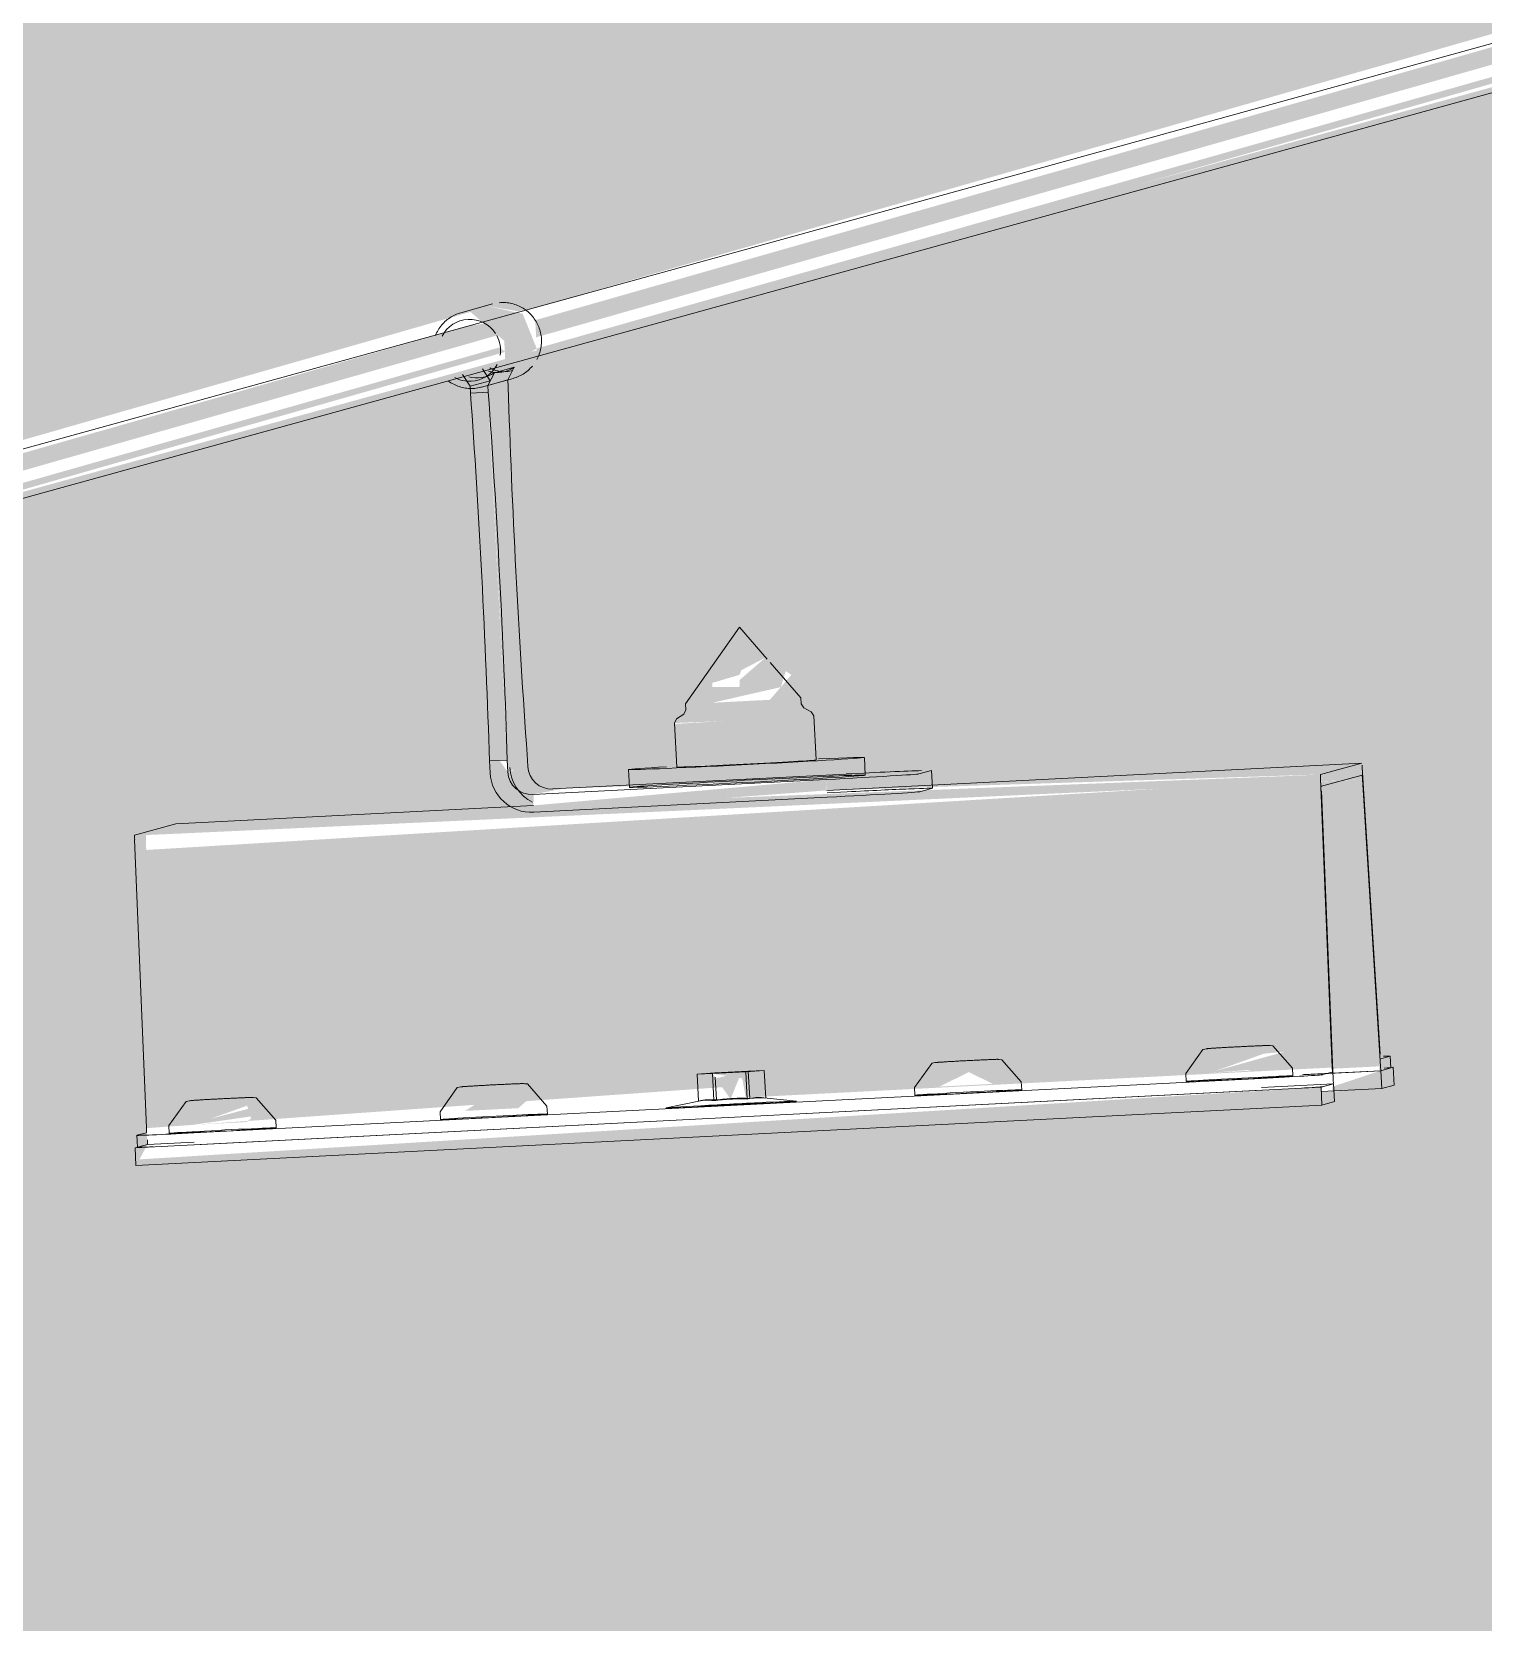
# Model space of a CAD drawing. Header units: millimetres. Extents: x -4612930 to -4329258, y -1064 to 30311.
# Drawn here: x -4405498.5 to -4405254.3, y 10428.4 to 10696.1 of the extents above; entities that cross this region are included whole.
import ezdxf

# ---------------------------------------------------------------- set-up
doc = ezdxf.new("R2010")
doc.units = ezdxf.units.MM
doc.layers.add('A-ROOF-PATT', color=132, linetype='Continuous', lineweight=5)
doc.layers.add('Q-SPCQ', color=91, linetype='Continuous', lineweight=5)

# ---------------------------------------------------------------- blocks, each defined once
blk = doc.blocks.new('Static Line_Sayfa_Metal Deck_Pan Mount - Up to 15 _ pitch - Max 2 Users-1848369-NORTH EAST')
at = {"layer": 'Q-SPCQ'}
h = blk.add_hatch(color=256, dxfattribs=at)
h.paths.add_polyline_path([(4293296.44, 10511.05), (4293532.94, 10578.53), (4293530.8, 10580.38), (4293527.11, 10579.82), (4293296.3, 10513.65), (4293296.4, 10511.83)])
h.paths.add_polyline_path([(4293538.36, 10577.89), (4293774.87, 10645.37), (4293772.73, 10647.21), (4293769.04, 10646.66), (4293538.22, 10580.77), (4293538.31, 10578.85)])
h.paths.add_polyline_path([(4293780.29, 10644.72), (4294016.79, 10712.21), (4294014.66, 10714.05), (4294010.97, 10713.5), (4293780.14, 10647.61), (4293780.25, 10645.59)])
h.paths.add_polyline_path([(4294022.22, 10711.56), (4294258.72, 10779.04), (4294256.58, 10780.89), (4294252.9, 10780.33), (4294022.07, 10714.38), (4294022.18, 10712.33)])
h.paths.add_polyline_path([(4294264.15, 10778.4), (4294500.65, 10845.88), (4294498.26, 10847.85), (4294494.83, 10847.17), (4294264.01, 10781.13), (4294264.11, 10779.07)])
h.paths.add_polyline_path([(4294506.08, 10845.23), (4294742.58, 10912.72), (4294740.23, 10914.67), (4294736.76, 10914.01), (4294505.94, 10847.88), (4294506.05, 10845.81)])
h.paths.add_polyline_path([(4294748, 10912.07), (4294984.51, 10979.55), (4294982.2, 10981.48), (4294978.68, 10980.84), (4294747.86, 10914.96), (4294747.98, 10912.55)])
h.paths.add_polyline_path([(4294989.93, 10978.91), (4295226.42, 11046.66), (4295224.17, 11048.3), (4295220.61, 11047.68), (4294989.78, 10981.79), (4294989.91, 10979.29)])
h.paths.add_polyline_path([(4295231.86, 11045.74), (4295468.35, 11113.4), (4295466.14, 11115.11), (4295462.54, 11114.52), (4295231.71, 11048.63), (4295231.85, 11046.03)])
h.paths.add_polyline_path([(4295473.79, 11112.58), (4295710.29, 11180.15), (4295708.11, 11181.93), (4295704.47, 11181.35), (4295473.64, 11115.47), (4295473.78, 11112.77)])
h.paths.add_polyline_path([(4295715.72, 11179.42), (4295952.21, 11247.06), (4295949.93, 11248.82), (4295946.4, 11248.19), (4295715.57, 11182.3), (4295715.71, 11179.51)])
h = blk.add_hatch(color=256, dxfattribs=at)
h.paths.add_polyline_path([(4293296.6, 10507.85), (4293533.1, 10575.41), (4293531.32, 10575.94), (4293296.53, 10509.17), (4293296.59, 10508.03)])
h.paths.add_polyline_path([(4293538.53, 10574.68), (4293775.03, 10642.25), (4293774.24, 10643.05), (4293538.46, 10576.01), (4293538.53, 10574.7)])
h.paths.add_polyline_path([(4293780.46, 10641.52), (4294016.96, 10709.09), (4294015.16, 10709.61), (4293780.39, 10642.84), (4293780.46, 10641.56)])
h.paths.add_polyline_path([(4294022.39, 10708.36), (4294258.88, 10775.92), (4294258.68, 10776.89), (4294022.34, 10709.18), (4294022.38, 10708.41)])
h.paths.add_polyline_path([(4294264.31, 10775.2), (4294500.81, 10842.76), (4294500.61, 10843.72), (4294264.27, 10776.08), (4294264.31, 10775.26)])
h.paths.add_polyline_path([(4294506.24, 10842.03), (4294742.74, 10909.6), (4294741.95, 10910.4), (4294506.19, 10842.98), (4294506.24, 10842.12)])
h.paths.add_polyline_path([(4294748.17, 10908.87), (4294984.67, 10976.44), (4294983.88, 10977.23), (4294748.12, 10909.88), (4294748.16, 10908.97)])
h.paths.add_polyline_path([(4294990.1, 10975.71), (4295226.6, 11043.27), (4295225.81, 11044.07), (4294990.04, 10976.78), (4294990.09, 10975.82)])
h.paths.add_polyline_path([(4295232.03, 11042.54), (4295468.51, 11110.29), (4295467.73, 11110.91), (4295231.97, 11043.68), (4295232.02, 11042.68)])
h.paths.add_polyline_path([(4295473.95, 11109.38), (4295710.45, 11177.04), (4295708.67, 11177.47), (4295473.89, 11110.58), (4295473.95, 11109.53)])
h.paths.add_polyline_path([(4295715.88, 11176.22), (4295952.38, 11243.78), (4295950.26, 11244.22), (4295715.82, 11177.48), (4295715.87, 11176.39)])
for points in [[(4293775.16, 10639.65), (4293780.39, 10642.84), (4293778.04, 10648.68), (4293772.18, 10649.96), (4293769.25, 10648.99), (4293774.93, 10644.13), (4293775.14, 10640.05)], [(4293775.54, 10571.55), (4293778.85, 10573.05), (4293775.53, 10637.56), (4293772.18, 10636.63), (4293775.53, 10571.81)], [(4293772.44, 10573.4), (4293775.43, 10573.55), (4293772.18, 10635.46), (4293769.25, 10635.31), (4293771.91, 10587.85)], [(4293803.96, 10572.38), (4293827.4, 10573.58), (4293827.02, 10580.99), (4293803.58, 10579.64), (4293803.95, 10572.46)], [(4293779.89, 10564.77), (4293829.22, 10568.45), (4293829.12, 10570.29), (4293779.83, 10565.92)], [(4293914.27, 10521.6), (4293922.38, 10522.01), (4293919.24, 10570.29), (4293912.31, 10569.94), (4293914.26, 10521.8)], [(4293893.78, 10520.92), (4293902.99, 10521.59), (4293906.26, 10524.47), (4293893.95, 10521.03)], [(4293813.01, 10516.48), (4293814.86, 10521.03), (4293810.55, 10519.97), (4293812.99, 10516.51)], [(4293848.14, 10518.59), (4293852.92, 10521.13), (4293850.32, 10519.97)], [(4293914.28, 10517.84), (4293922.58, 10518.27), (4293922.38, 10521.26), (4293914.28, 10518.58)], [(4293914.28, 10521.03), (4293916, 10521.03), (4293914.28, 10521.06)], [(4293712.96, 10505.28), (4293912.52, 10515.49), (4293912.37, 10518.49), (4293712.91, 10506.3), (4293712.93, 10505.85)], [(4293768.32, 10514.5), (4293777.3, 10514.96), (4293780.8, 10518.05), (4293772.66, 10517.26)], [(4293722.68, 10512.17), (4293732.81, 10513.65), (4293735.16, 10515.72), (4293723.39, 10512.62)]]:
    blk.add_hatch(color=256, dxfattribs=at).paths.add_polyline_path(points)
h = blk.add_hatch(color=256, dxfattribs=at)
h.paths.add_polyline_path([(4293814.51, 10588.53), (4293812, 10591.17), (4293806.61, 10587.06)])
h.paths.add_polyline_path([(4293809.94, 10583.2), (4293821.47, 10585.84), (4293822.3, 10588.53), (4293818.84, 10590.77), (4293814.57, 10587.06), (4293814.51, 10585.85), (4293807.66, 10585.84)])
h = blk.add_hatch(color=256, dxfattribs=at)
h.paths.add_polyline_path([(4293714.7, 10511.59), (4293811.6, 10518.49), (4293809.98, 10520.78), (4293814.97, 10519.97), (4293815.58, 10516.75), (4293914.26, 10521.8), (4293912.29, 10570.37), (4293712.81, 10558.31), (4293714.7, 10511.64)])
h.paths.add_polyline_path([(4293722.68, 10512.17), (4293731.66, 10515.38), (4293732.32, 10513.22), (4293731.55, 10512.62), (4293727.02, 10512.39)])
h.paths.add_polyline_path([(4293768.32, 10514.5), (4293777.3, 10517.71), (4293779.9, 10517.26), (4293777.3, 10514.96), (4293772.66, 10514.73)])
h.paths.add_polyline_path([(4293848.14, 10518.59), (4293853.12, 10521.03), (4293857.12, 10519.05)])
h.paths.add_polyline_path([(4293893.78, 10520.92), (4293902.76, 10524.13), (4293906.26, 10524.47), (4293900.21, 10521.25), (4293895.98, 10521.03)])
for p, q in [((4295948.37, 11248.74), (4293287.07, 10513.51)), ((4293289.2, 10505.8), (4295950.5, 11241.03)), ((4293772.96, 10650.34), (4293767.65, 10648.87)), ((4293774.36, 10650.57), (4293774.1, 10650.55)), ((4293772.54, 10637.41), (4293771.25, 10639.4)), ((4293773.26, 10638.75), (4293776.61, 10639.68)), ((4293776.61, 10639.68), (4293775.53, 10637.56)), ((4293767.9, 10638.48), (4293769.19, 10636.48)), ((4293769.19, 10636.48), (4293772.54, 10637.41)), ((4293769.19, 10636.48), (4293769.25, 10635.31)), ((4293771.11, 10636.34), (4293776.42, 10637.81)), ((4293772.18, 10636.63), (4293773.26, 10638.75)), ((4293772.18, 10636.63), (4293775.53, 10637.56)), ((4293772.24, 10635.46), (4293772.18, 10636.63)), ((4293775.53, 10637.56), (4293775.6, 10636.39)), ((4293769.25, 10635.31), (4293772.24, 10635.46)), ((4293805.45, 10583.05), (4293814.5, 10595.95)), ((4293819.19, 10590.54), (4293814.5, 10595.95)), ((4293824.82, 10584.05), (4293819.67, 10589.98)), ((4293805.45, 10583.05), (4293805.5, 10582.02)), ((4293824.88, 10583.02), (4293824.82, 10584.05)), ((4293824.88, 10583.02), (4293825.32, 10582.33)), ((4293803.56, 10579.78), (4293803.94, 10580.52)), ((4293805.13, 10581.29), (4293803.94, 10580.52)), ((4293805.5, 10582.02), (4293805.13, 10581.29)), ((4293826.58, 10581.69), (4293825.32, 10582.33)), ((4293827.03, 10580.99), (4293826.58, 10581.69)), ((4293827.41, 10573.59), (4293827.03, 10580.99)), ((4293803.56, 10579.78), (4293803.95, 10572.38)), ((4293775.43, 10573.55), (4293772.44, 10573.4)), ((4293772.44, 10573.4), (4293772.54, 10571.4)), ((4293775.54, 10571.55), (4293775.43, 10573.55)), ((4293778.79, 10574.48), (4293778.89, 10572.48)), ((4293919.24, 10573.05), (4293829.22, 10568.45)), ((4293835.68, 10571.01), (4293835.53, 10574)), ((4293919.24, 10573.05), (4293912.29, 10571.13)), ((4293922.34, 10524.03), (4293919.32, 10572.32)), ((4293829.12, 10570.29), (4293779.73, 10567.76)), ((4293783.09, 10568.69), (4293832.48, 10571.21)), ((4293795.83, 10571.96), (4293795.99, 10568.96)), ((4293844.72, 10571.23), (4293846.82, 10571.81)), ((4293846.98, 10568.82), (4293846.83, 10571.81)), ((4293912.29, 10570.37), (4293914.26, 10521.8)), ((4293912.46, 10569.15), (4293919.28, 10571.04)), ((4293919.36, 10570.3), (4293922.38, 10522.01)), ((4293779.89, 10564.77), (4293829.28, 10567.29)), ((4293832.63, 10568.22), (4293829.24, 10568.04)), ((4293844.87, 10568.23), (4293846.97, 10568.81)), ((4293914.43, 10519.82), (4293912.46, 10568.39)), ((4293779.83, 10565.92), (4293719.68, 10562.85)), ((4293712.73, 10560.93), (4293719.68, 10562.85)), ((4293714.7, 10511.59), (4293712.73, 10560.16)), ((4293907.65, 10520.39), (4293907.58, 10521.71)), ((4293924, 10523.73), (4293922.42, 10523.29)), ((4293924.52, 10521.84), (4293922.43, 10521.27)), ((4293922.46, 10521.27), (4293924.1, 10521.73)), ((4293924.11, 10521.73), (4293924.01, 10523.73)), ((4293924.68, 10518.85), (4293924.52, 10521.84)), ((4293722.68, 10510.79), (4293902.28, 10519.97)), ((4293810.38, 10520.9), (4293807.39, 10520.7)), ((4293807.39, 10520.7), (4293809.98, 10520.78)), ((4293807.63, 10516.15), (4293807.39, 10520.7)), ((4293809.98, 10520.78), (4293815.58, 10521.07)), ((4293809.98, 10520.78), (4293810.21, 10516.23)), ((4293815.99, 10521.18), (4293810.38, 10520.9)), ((4293810.42, 10520.16), (4293810.62, 10516.34)), ((4293815.58, 10521.07), (4293818.69, 10521.28)), ((4293815.58, 10521.07), (4293815.82, 10516.49)), ((4293818.69, 10521.28), (4293815.99, 10521.18)), ((4293815.99, 10521.18), (4293816.23, 10516.6)), ((4293818.69, 10521.28), (4293818.92, 10516.66)), ((4293862.01, 10518.06), (4293861.94, 10519.37)), ((4293889.61, 10520.78), (4293889.67, 10519.47)), ((4293914.46, 10519.06), (4293902.36, 10518.45)), ((4293922.43, 10521.27), (4293909.28, 10520.59)), ((4293909.47, 10520.61), (4293922.46, 10521.27)), ((4293914.46, 10519.06), (4293912.37, 10518.49)), ((4293914.26, 10521.03), (4293912.68, 10520.6)), ((4293912.79, 10518.6), (4293914.43, 10519.06)), ((4293914.62, 10516.07), (4293914.46, 10519.06)), ((4293922.43, 10521.27), (4293922.58, 10518.27)), ((4293922.58, 10518.27), (4293924.68, 10518.85)), ((4293712.81, 10508.28), (4293912.37, 10518.49)), ((4293722.78, 10508.79), (4293902.39, 10517.97)), ((4293807.68, 10516.16), (4293802.15, 10514.99)), ((4293824.08, 10516.12), (4293818.62, 10516.7)), ((4293843.97, 10518.44), (4293844.04, 10517.13)), ((4293912.37, 10518.49), (4293912.52, 10515.49)), ((4293912.4, 10517.75), (4293922.58, 10518.27)), ((4293912.52, 10515.49), (4293914.62, 10516.07)), ((4293712.96, 10505.28), (4293912.52, 10515.49)), ((4293764.14, 10514.36), (4293764.21, 10513.05)), ((4293782.19, 10513.97), (4293782.12, 10515.29)), ((4293810.66, 10515.47), (4293807.67, 10515.27)), ((4293807.67, 10515.27), (4293810.26, 10515.36)), ((4293810.26, 10515.36), (4293815.86, 10515.65)), ((4293816.27, 10515.76), (4293810.66, 10515.47)), ((4293815.86, 10515.65), (4293818.97, 10515.85)), ((4293818.97, 10515.85), (4293816.27, 10515.76)), ((4293713.12, 10510.39), (4293714.7, 10510.83)), ((4293718.51, 10512.03), (4293718.57, 10510.71)), ((4293736.55, 10511.64), (4293736.48, 10512.95)), ((4293712.81, 10508.28), (4293714.9, 10508.86)), ((4293712.96, 10505.28), (4293712.81, 10508.28)), ((4293713.11, 10510.39), (4293713.22, 10508.39)), ((4293714.87, 10508.85), (4293713.23, 10508.39)), ((4293722.76, 10509.26), (4293714.9, 10508.86))]:
    blk.add_line(p, q, dxfattribs=at)
at = {"layer": 'Q-SPCQ', "flags": 128}
for points in [[(4293780.4, 10640.96), (4293780.52, 10641.19), (4293780.63, 10641.42), (4293780.73, 10641.66), (4293780.82, 10641.9), (4293780.91, 10642.15), (4293780.98, 10642.4), (4293781.04, 10642.65), (4293781.09, 10642.91), (4293781.13, 10643.16), (4293781.16, 10643.42), (4293781.18, 10643.68), (4293781.2, 10643.94), (4293781.2, 10644.2), (4293781.19, 10644.46), (4293781.17, 10644.72), (4293781.13, 10644.98), (4293781.09, 10645.23), (4293781.04, 10645.49), (4293780.98, 10645.74), (4293780.91, 10645.99), (4293780.83, 10646.24), (4293780.74, 10646.48), (4293780.64, 10646.72), (4293780.53, 10646.95), (4293780.41, 10647.18), (4293780.28, 10647.41), (4293780.14, 10647.63), (4293779.99, 10647.84), (4293779.84, 10648.05), (4293779.68, 10648.25), (4293779.5, 10648.45), (4293779.33, 10648.64), (4293779.14, 10648.82), (4293778.95, 10648.99), (4293778.75, 10649.16), (4293778.54, 10649.32), (4293778.33, 10649.47), (4293778.11, 10649.61), (4293777.89, 10649.74), (4293777.66, 10649.86), (4293777.42, 10649.98), (4293777.18, 10650.08), (4293776.94, 10650.18), (4293776.7, 10650.26), (4293776.45, 10650.34), (4293776.19, 10650.4), (4293775.94, 10650.46), (4293775.68, 10650.5), (4293775.43, 10650.53), (4293775.17, 10650.56), (4293774.91, 10650.57), (4293774.65, 10650.57), (4293774.39, 10650.57), (4293774.36, 10650.57)], [(4293767.65, 10648.87), (4293767.4, 10648.8), (4293767.15, 10648.71), (4293766.91, 10648.62), (4293766.67, 10648.51), (4293766.43, 10648.4), (4293766.2, 10648.28), (4293765.98, 10648.15), (4293765.76, 10648.01), (4293765.55, 10647.86), (4293765.34, 10647.7), (4293765.14, 10647.53), (4293764.94, 10647.36), (4293764.76, 10647.18), (4293764.58, 10646.99), (4293764.41, 10646.8), (4293764.24, 10646.59), (4293764.09, 10646.39), (4293763.94, 10646.17), (4293763.8, 10645.95), (4293763.67, 10645.72), (4293763.55, 10645.49), (4293763.44, 10645.26), (4293763.34, 10645.02)], [(4293776.42, 10637.81), (4293776.67, 10637.88), (4293776.92, 10637.97), (4293777.16, 10638.06), (4293777.4, 10638.17), (4293777.64, 10638.28), (4293777.87, 10638.4), (4293778.09, 10638.53), (4293778.31, 10638.67), (4293778.52, 10638.82), (4293778.73, 10638.98), (4293778.93, 10639.15), (4293779.13, 10639.32), (4293779.31, 10639.5), (4293779.49, 10639.69), (4293779.66, 10639.89)], [(4293765.53, 10637.36), (4293765.74, 10637.21), (4293765.96, 10637.07), (4293766.19, 10636.94), (4293766.42, 10636.82), (4293766.65, 10636.7), (4293766.89, 10636.6), (4293767.13, 10636.51), (4293767.38, 10636.42), (4293767.62, 10636.35), (4293767.88, 10636.28), (4293768.13, 10636.23), (4293768.39, 10636.18), (4293768.65, 10636.15), (4293768.91, 10636.12), (4293769.17, 10636.11), (4293769.43, 10636.11), (4293769.69, 10636.11), (4293769.71, 10636.11)], [(4293769.71, 10636.11), (4293769.97, 10636.13), (4293770.23, 10636.16), (4293770.48, 10636.2), (4293770.74, 10636.25), (4293770.99, 10636.31), (4293771.11, 10636.34)], [(4293889.61, 10520.78), (4293892.5, 10524.84), (4293892.55, 10524.85)], [(4293907.58, 10521.71), (4293904.29, 10525.44), (4293903.83, 10525.5), (4293903.65, 10525.51), (4293903.54, 10525.51), (4293903.46, 10525.51), (4293903.39, 10525.51), (4293903.31, 10525.51), (4293903.23, 10525.51), (4293903.15, 10525.51), (4293903.07, 10525.5), (4293902.98, 10525.5), (4293902.88, 10525.5), (4293902.78, 10525.49), (4293902.67, 10525.49), (4293902.56, 10525.49), (4293902.44, 10525.48), (4293902.31, 10525.48), (4293902.18, 10525.47), (4293902.04, 10525.46), (4293901.9, 10525.46), (4293901.75, 10525.45), (4293901.59, 10525.45), (4293901.44, 10525.44), (4293901.27, 10525.43), (4293901.1, 10525.42), (4293900.93, 10525.42), (4293900.76, 10525.41), (4293900.58, 10525.4), (4293900.39, 10525.39), (4293900.21, 10525.38), (4293900.02, 10525.37), (4293899.83, 10525.36), (4293899.63, 10525.35), (4293899.44, 10525.34), (4293899.24, 10525.33), (4293899.04, 10525.32), (4293898.84, 10525.31), (4293898.64, 10525.3), (4293898.44, 10525.29), (4293898.24, 10525.28), (4293898.04, 10525.27), (4293897.84, 10525.26), (4293897.64, 10525.25), (4293897.44, 10525.24), (4293897.24, 10525.23), (4293897.05, 10525.22), (4293896.86, 10525.21), (4293896.67, 10525.2), (4293896.48, 10525.19), (4293896.29, 10525.18), (4293896.11, 10525.17), (4293895.93, 10525.16), (4293895.76, 10525.15), (4293895.59, 10525.14), (4293895.42, 10525.13), (4293895.26, 10525.12), (4293895.11, 10525.11), (4293894.96, 10525.1), (4293894.81, 10525.09), (4293894.67, 10525.08), (4293894.53, 10525.08), (4293894.4, 10525.07), (4293894.28, 10525.06), (4293894.16, 10525.05), (4293894.05, 10525.04), (4293893.95, 10525.04), (4293893.85, 10525.03), (4293893.75, 10525.02), (4293893.67, 10525.02), (4293893.58, 10525.01), (4293893.51, 10525), (4293893.43, 10525), (4293893.36, 10524.99), (4293893.28, 10524.98), (4293893.19, 10524.97), (4293893.06, 10524.96), (4293892.81, 10524.91), (4293892.55, 10524.85)], [(4293843.97, 10518.44), (4293846.86, 10522.5), (4293846.91, 10522.52)], [(4293861.94, 10519.37), (4293858.65, 10523.11), (4293858.19, 10523.17), (4293858.01, 10523.17), (4293857.91, 10523.18), (4293857.82, 10523.18), (4293857.75, 10523.18), (4293857.67, 10523.17), (4293857.6, 10523.17), (4293857.52, 10523.17), (4293857.43, 10523.17), (4293857.34, 10523.17), (4293857.24, 10523.16), (4293857.14, 10523.16), (4293857.03, 10523.16), (4293856.92, 10523.15), (4293856.8, 10523.15), (4293856.67, 10523.14), (4293856.54, 10523.14), (4293856.4, 10523.13), (4293856.26, 10523.12), (4293856.11, 10523.12), (4293855.96, 10523.11), (4293855.8, 10523.1), (4293855.63, 10523.1), (4293855.47, 10523.09), (4293855.29, 10523.08), (4293855.12, 10523.07), (4293854.94, 10523.06), (4293854.76, 10523.06), (4293854.57, 10523.05), (4293854.38, 10523.04), (4293854.19, 10523.03), (4293853.99, 10523.02), (4293853.8, 10523.01), (4293853.6, 10523), (4293853.4, 10522.99), (4293853.2, 10522.98), (4293853, 10522.97), (4293852.8, 10522.96), (4293852.6, 10522.95), (4293852.4, 10522.94), (4293852.2, 10522.93), (4293852, 10522.92), (4293851.8, 10522.91), (4293851.61, 10522.9), (4293851.41, 10522.89), (4293851.22, 10522.88), (4293851.03, 10522.87), (4293850.84, 10522.85), (4293850.66, 10522.84), (4293850.47, 10522.83), (4293850.3, 10522.82), (4293850.12, 10522.81), (4293849.95, 10522.8), (4293849.79, 10522.79), (4293849.63, 10522.79), (4293849.47, 10522.78), (4293849.32, 10522.77), (4293849.17, 10522.76), (4293849.03, 10522.75), (4293848.9, 10522.74), (4293848.77, 10522.73), (4293848.64, 10522.73), (4293848.53, 10522.72), (4293848.41, 10522.71), (4293848.31, 10522.7), (4293848.21, 10522.7), (4293848.12, 10522.69), (4293848.03, 10522.68), (4293847.95, 10522.68), (4293847.87, 10522.67), (4293847.79, 10522.66), (4293847.72, 10522.66), (4293847.64, 10522.65), (4293847.55, 10522.64), (4293847.42, 10522.62), (4293847.17, 10522.58), (4293846.91, 10522.52)], [(4293782.12, 10515.29), (4293778.83, 10519.03), (4293778.36, 10519.08), (4293778.19, 10519.09), (4293778.08, 10519.09), (4293778, 10519.09), (4293777.92, 10519.09), (4293777.85, 10519.09), (4293777.77, 10519.09), (4293777.69, 10519.09), (4293777.61, 10519.09), (4293777.52, 10519.08), (4293777.42, 10519.08), (4293777.32, 10519.08), (4293777.21, 10519.07), (4293777.1, 10519.07), (4293776.98, 10519.06), (4293776.85, 10519.06), (4293776.72, 10519.05), (4293776.58, 10519.05), (4293776.44, 10519.04), (4293776.29, 10519.03), (4293776.13, 10519.03), (4293775.97, 10519.02), (4293775.81, 10519.01), (4293775.64, 10519.01), (4293775.47, 10519), (4293775.29, 10518.99), (4293775.11, 10518.98), (4293774.93, 10518.97), (4293774.75, 10518.96), (4293774.56, 10518.96), (4293774.37, 10518.95), (4293774.17, 10518.94), (4293773.98, 10518.93), (4293773.78, 10518.92), (4293773.58, 10518.91), (4293773.38, 10518.9), (4293773.18, 10518.89), (4293772.98, 10518.88), (4293772.78, 10518.87), (4293772.58, 10518.86), (4293772.38, 10518.85), (4293772.18, 10518.83), (4293771.98, 10518.82), (4293771.78, 10518.81), (4293771.59, 10518.8), (4293771.39, 10518.79), (4293771.2, 10518.78), (4293771.02, 10518.77), (4293770.83, 10518.76), (4293770.65, 10518.75), (4293770.47, 10518.74), (4293770.3, 10518.73), (4293770.13, 10518.72), (4293769.96, 10518.71), (4293769.8, 10518.7), (4293769.65, 10518.69), (4293769.49, 10518.68), (4293769.35, 10518.68), (4293769.21, 10518.67), (4293769.07, 10518.66), (4293768.94, 10518.65), (4293768.82, 10518.64), (4293768.7, 10518.63), (4293768.59, 10518.63), (4293768.48, 10518.62), (4293768.39, 10518.61), (4293768.29, 10518.61), (4293768.2, 10518.6), (4293768.12, 10518.59), (4293768.04, 10518.59), (4293767.97, 10518.58), (4293767.89, 10518.57), (4293767.82, 10518.57), (4293767.73, 10518.56), (4293767.6, 10518.54), (4293767.35, 10518.5), (4293767.08, 10518.43)], [(4293718.51, 10512.03), (4293721.39, 10516.08), (4293721.45, 10516.1)], [(4293736.48, 10512.95), (4293733.19, 10516.69), (4293732.73, 10516.75), (4293732.55, 10516.76), (4293732.44, 10516.76), (4293732.36, 10516.76), (4293732.28, 10516.76), (4293732.21, 10516.76), (4293732.13, 10516.76), (4293732.05, 10516.75), (4293731.97, 10516.75), (4293731.88, 10516.75), (4293731.78, 10516.75), (4293731.68, 10516.74), (4293731.57, 10516.74), (4293731.46, 10516.73), (4293731.34, 10516.73), (4293731.21, 10516.72), (4293731.08, 10516.72), (4293730.94, 10516.71), (4293730.8, 10516.71), (4293730.65, 10516.7), (4293730.49, 10516.69), (4293730.34, 10516.69), (4293730.17, 10516.68), (4293730, 10516.67), (4293729.83, 10516.66), (4293729.66, 10516.66), (4293729.48, 10516.65), (4293729.29, 10516.64), (4293729.11, 10516.63), (4293728.92, 10516.62), (4293728.73, 10516.61), (4293728.53, 10516.6), (4293728.34, 10516.59), (4293728.14, 10516.58), (4293727.94, 10516.57), (4293727.74, 10516.56), (4293727.54, 10516.55), (4293727.34, 10516.54), (4293727.14, 10516.53), (4293726.94, 10516.52), (4293726.74, 10516.51), (4293726.54, 10516.5), (4293726.34, 10516.49), (4293726.14, 10516.48), (4293725.95, 10516.47), (4293725.76, 10516.46), (4293725.57, 10516.45), (4293725.38, 10516.44), (4293725.19, 10516.43), (4293725.01, 10516.42), (4293724.83, 10516.41), (4293724.66, 10516.4), (4293724.49, 10516.39), (4293724.32, 10516.38), (4293724.16, 10516.37), (4293724.01, 10516.36), (4293723.86, 10516.35), (4293723.71, 10516.34), (4293723.57, 10516.33), (4293723.43, 10516.32), (4293723.3, 10516.32), (4293723.18, 10516.31), (4293723.06, 10516.3), (4293722.95, 10516.29), (4293722.85, 10516.29), (4293722.75, 10516.28), (4293722.65, 10516.27), (4293722.57, 10516.27), (4293722.48, 10516.26), (4293722.41, 10516.25), (4293722.33, 10516.25), (4293722.26, 10516.24), (4293722.18, 10516.23), (4293722.09, 10516.22), (4293721.96, 10516.21), (4293721.71, 10516.16), (4293721.45, 10516.1)], [(4293764.14, 10514.36), (4293767.03, 10518.42), (4293767.08, 10518.43)]]:
    blk.add_lwpolyline(points, dxfattribs=at)
at = {"layer": 'Q-SPCQ'}
for centre, major_axis, ratio, start_param, end_param in [((4293769.1, 10642.53), (-1.39, 5.03), 0.999054, 6.064948, 7.112145), ((4293769.1, 10642.53), (-1.39, 5.03), 0.999054, 5.01775, 6.064948), ((4293769.1, 10642.53), (-1.39, 5.03), 0.999054, 4.283809, 4.942423), ((4293769.1, 10642.53), (-1.39, 5.03), 0.999054, 2.923355, 3.970552), ((4293773.7, 10644.14), (-1.42, 5.14), 0.999054, 2.606455, 3.451522), ((4293774.97, 10644.15), (-1.39, 5.03), 0.999054, 2.376018, 2.923355), ((4293769.1, 10642.53), (-1.39, 5.03), 0.999054, 2.376457, 2.923355), ((4293770.34, 10643.21), (-1.42, 5.14), 0.999054, 2.606455, 3.451522), ((4293774.97, 10644.15), (-1.39, 5.03), 0.999054, 2.923355, 3.141593), ((4293768.21, 10603.63), (-3.58, 69.91), 0.042464, 4.263032, 5.180598), ((4293771.21, 10603.78), (-3.58, 69.91), 0.042464, 4.263032, 5.180598), ((4293779.82, 10606.16), (-3.58, 69.91), 0.042464, 1.121439, 2.039005), ((4293782.88, 10572.68), (-1.86, 6.75), 0.999054, 1.352559, 2.399756), ((4293782.88, 10572.68), (-1.07, 3.86), 0.999054, 1.352559, 2.923355), ((4293815.68, 10572.98), (19.85, 1.02), 0.009417, 3.099114, 6.240706), ((4293815.68, 10572.98), (19.85, 1.02), 0.009417, 2.313715, 3.099114), ((4293815.68, 10572.98), (11.73, 0.6), 0.009417, 3.099114, 6.240706), ((4293815.68, 10572.98), (19.85, 1.02), 0.009417, 6.240706, 7.195383), ((4293919.29, 10572.05), (-0.051, 0.999), 0.042464, 4.973974, 5.41352), ((4293779.53, 10571.76), (-1.86, 6.75), 0.999054, 1.352559, 2.923355), ((4293779.53, 10571.76), (-1.07, 3.86), 0.999054, 1.352559, 2.923355), ((4293815.83, 10569.99), (19.85, 1.02), 0.009417, 3.099114, 6.240706), ((4293815.83, 10569.99), (19.85, 1.02), 0.009417, 6.240706, 9.382299), ((4293829.75, 10570.46), (14.98, 0.77), 0.009417, 4.66991, 6.240706), ((4293831.85, 10571.04), (14.98, 0.77), 0.009417, 0.48112, 1.528317), ((4293912.34, 10570.13), (-0.051, 0.999), 0.042464, 0.009426, 1.328063), ((4293919.33, 10570.04), (-0.051, 0.999), 0.042464, 4.973974, 6.283185), ((4293829.91, 10567.47), (14.98, 0.77), 0.009417, 4.66991, 6.240706), ((4293832, 10568.04), (14.98, 0.77), 0.009417, 6.240706, 7.811503), ((4293912.51, 10568.16), (-0.051, 0.999), 0.042464, 0.009426, 0.229199), ((4293712.79, 10559.93), (-0.051, 0.999), 0.042464, 0.229199, 1.328063), ((4293914.21, 10522.03), (-0.051, 0.999), 0.042464, 3.370791, 4.469655), ((4293922.41, 10522.27), (-0.051, 0.999), 0.042464, 1.832382, 2.931246), ((4293922.37, 10524.29), (-0.051, 0.999), 0.042464, 2.931246, 3.141593), ((4293914.02, 10523.22), (9.99, 0.51), 0.009417, 6.240706, 6.764305), ((4293914.13, 10521.22), (9.99, 0.51), 0.009417, 6.240706, 6.764305), ((4293898.66, 10519.93), (8.99, 0.46), 0.009417, 3.099114, 6.240706), ((4293898.66, 10519.93), (8.99, 0.46), 0.009417, 6.240706, 9.382299), ((4293902.7, 10520.09), (9.99, 0.51), 0.009417, 4.66991, 6.240706), ((4293914.38, 10520.05), (-0.051, 0.999), 0.042464, 3.151019, 4.469655), ((4293813.11, 10515.55), (10.99, 0.57), 0.009417, 3.099114, 6.240706), ((4293813.11, 10515.55), (10.99, 0.57), 0.009417, 6.240706, 9.382299), ((4293853.02, 10517.59), (8.99, 0.46), 0.009417, 3.099114, 6.240706), ((4293853.02, 10517.59), (8.99, 0.46), 0.009417, 6.240706, 9.382299), ((4293902.81, 10518.09), (9.99, 0.51), 0.009417, 5.455308, 6.240706), ((4293773.2, 10513.51), (8.99, 0.46), 0.009417, 3.099114, 6.240706), ((4293773.2, 10513.51), (8.99, 0.46), 0.009417, 6.240706, 9.382299), ((4293723.1, 10510.9), (9.99, 0.51), 0.009417, 3.099114, 4.66991), ((4293714.65, 10511.83), (-0.051, 0.999), 0.042464, 3.370791, 4.469655), ((4293727.56, 10511.18), (8.99, 0.46), 0.009417, 3.099114, 6.240706), ((4293727.56, 10511.18), (8.99, 0.46), 0.009417, 6.240706, 9.382299), ((4293723.2, 10508.9), (9.99, 0.51), 0.009417, 3.099114, 3.884512), ((4293714.82, 10509.85), (-0.051, 0.999), 0.042464, 3.151019, 4.469655)]:
    blk.add_ellipse(centre, major_axis=major_axis, ratio=ratio, start_param=start_param, end_param=end_param, dxfattribs=at)
for points in [[(4293807.63, 10516.15), (4293808.12, 10516.26), (4293809.11, 10516.41), (4293810.11, 10516.39), (4293810.62, 10516.34)], [(4293810.21, 10516.23), (4293809.78, 10516.3), (4293808.91, 10516.35), (4293808.05, 10516.24), (4293807.63, 10516.15)], [(4293815.82, 10516.49), (4293814.88, 10516.53), (4293813.01, 10516.52), (4293811.14, 10516.35), (4293810.21, 10516.23)], [(4293810.62, 10516.34), (4293811.55, 10516.46), (4293813.41, 10516.63), (4293815.29, 10516.64), (4293816.23, 10516.6)], [(4293818.92, 10516.66), (4293818.4, 10516.71), (4293817.36, 10516.73), (4293816.33, 10516.6), (4293815.82, 10516.49)], [(4293816.23, 10516.6), (4293816.67, 10516.69), (4293817.57, 10516.79), (4293818.47, 10516.73), (4293818.92, 10516.66)]]:
    blk.add_open_spline(points, degree=3, dxfattribs=at)

msp = doc.modelspace()

# ---------------------------------------------------------------- hatches: boundary and pattern name
at = {"layer": 'A-ROOF-PATT'}
h = msp.add_hatch(dxfattribs=at)
h.set_pattern_fill('FP_164', color=256, style=0, pattern_type=2)
h.set_pattern_definition([(3.05, (-8687274.0906, -226018.123), (-59.9198678984, -0.0001809275), [])])
h.paths.add_polyline_path([(-4420938.25, 9462.05), (-4394296, 10866.67), (-4390148.46, 11181.06), (-4386730.62, 11362.94), (-4386730.62, 11371.18), (-4392008.36, 11099.1), (-4393113.72, 11191.54), (-4393570.2, 11217.27), (-4393684.5, 11211.19), (-4393684.5, 11207.58), (-4393786.07, 11202.19), (-4393870.97, 11203.47), (-4393870.97, 11253.77), (-4393952.64, 11239.31), (-4393960.46, 11233.29), (-4393979.62, 11227.35), (-4393998.26, 11226.59), (-4394085.29, 11228.29), (-4394098.16, 11233.94), (-4394108.03, 11241.77), (-4394116.67, 11254.33), (-4394123.04, 11267.69), (-4394283.38, 11239.31), (-4394291.2, 11233.29), (-4394310.36, 11227.35), (-4394329, 11226.59), (-4394416.03, 11228.29), (-4394428.9, 11233.94), (-4394438.77, 11241.77), (-4394446.28, 11251.59), (-4394452.29, 11271.56), (-4394451.86, 11284.9), (-4394451.25, 11289.53), (-4394446.28, 11301.59), (-4394438.36, 11311.94), (-4394428.04, 11319.89), (-4394416.03, 11324.88), (-4394403.14, 11326.59), (-4394351.53, 11328.79), (-4394164.16, 11361.95), (-4394164.16, 11503.7), (-4398948.33, 11502.07), (-4402998.58, 11286.53), (-4402993.82, 11243.19), (-4403004.32, 11242.7), (-4403006.86, 11286.09), (-4405609.42, 11149.87), (-4405639.06, 11148.69), (-4405869.21, 11136.07), (-4420828.6, 9474.23)])
h.paths.add_polyline_path([(-4406258.15, 10300.91), (-4406258.3, 10306.94), (-4406235.16, 10313.3), (-4406213.4, 10316.43), (-4406197.79, 10360.66), (-4406176.89, 10366.43), (-4406032.47, 10373.82), (-4406011.71, 10324.73), (-4405968.9, 10326.92), (-4405968.9, 10323.88), (-4405974.15, 10321.44), (-4405974.04, 10319.42), (-4405991.85, 10316.74), (-4405991.73, 10314.53), (-4406036.64, 10312.24), (-4406038.1, 10318.34), (-4406057.56, 10364.32), (-4406176.6, 10357.15), (-4406192.51, 10311.97), (-4406195.6, 10309.09), (-4406197.79, 10307.98), (-4406213.36, 10305.41), (-4406213.4, 10303.19), (-4406215.65, 10303.08)])
h.paths.add_polyline_path([(-4406141.19, 10369.96), (-4406127.5, 10374.31), (-4406127.92, 10382.53), (-4406107.01, 10383.11), (-4406106.46, 10372.59), (-4406127.92, 10370.78)])
h.paths.add_polyline_path([(-4405964.83, 10371.61), (-4405962.88, 10375.18), (-4405963.07, 10377.44), (-4405963.11, 10427.25), (-4405758.43, 10436.63), (-4405755.41, 10384.58), (-4405763.51, 10384.17), (-4405765.27, 10381.82), (-4405906.26, 10374.6)])
h.paths.add_polyline_path([(-4406144.95, 10392.78), (-4406149.93, 10392.53), (-4406148.34, 10439.9), (-4406143.35, 10440.15), (-4406143.35, 10413.73), (-4406143.95, 10405.88)])
h.paths.add_polyline_path([(-4406144.33, 10372.8), (-4406143.35, 10407.95), (-4406141.21, 10406.06), (-4406140.65, 10373.82), (-4406141.19, 10373.67)])
h.paths.add_polyline_path([(-4406128.33, 10384.68), (-4406123.03, 10390.47), (-4406113.38, 10392.1), (-4406109.09, 10390.85), (-4406109.09, 10386.22), (-4406125.54, 10384.81)])
h.paths.add_polyline_path([(-4405965.05, 10427.25), (-4405957.99, 10429.18), (-4405897.9, 10434.13), (-4405894.7, 10435.01), (-4405848.66, 10436.61), (-4405848.51, 10434.78), (-4405958.11, 10427.61)])
h.paths.add_polyline_path([(-4405902.25, 10437.88), (-4405903.65, 10439.81), (-4405905.35, 10439.72), (-4405905.55, 10501.79), (-4405903.62, 10503.51), (-4405902.25, 10503.89), (-4405901.33, 10438.13)])
h.paths.add_polyline_path([(-4405523.58, 10504.3), (-4405656.03, 10499.09), (-4405655.97, 10500.97), (-4405652.77, 10501.85), (-4405606.74, 10503.45), (-4405606.58, 10501.61), (-4405523.57, 10504.3)])
h.paths.add_polyline_path([(-4405722.9, 10438.44), (-4405720.96, 10442.02), (-4405721.14, 10444.28), (-4405721.19, 10494.09), (-4405516.5, 10503.46), (-4405513.48, 10451.42), (-4405521.58, 10451.01), (-4405523.34, 10448.65), (-4405664.33, 10441.44)])
h.paths.add_polyline_path([(-4405873.83, 10438.71), (-4405874.21, 10446.12), (-4405850.75, 10447.04), (-4405850.38, 10439.91), (-4405871.13, 10438.78)])
h.paths.add_polyline_path([(-4405871.18, 10453.38), (-4405865.41, 10457.09), (-4405863.28, 10454.85), (-4405871.13, 10453.39)])
h.paths.add_polyline_path([(-4405867.84, 10449.53), (-4405867.84, 10452.87), (-4405863.25, 10454.24), (-4405862.98, 10455), (-4405858.95, 10457.09), (-4405854.53, 10454.24), (-4405858.17, 10450.03), (-4405863.28, 10449.76)])
h.paths.add_polyline_path([(-4405660.32, 10504.71), (-4405660.98, 10506.68), (-4405663.5, 10508.82), (-4405663.62, 10568.63), (-4405662.62, 10570.09), (-4405660.32, 10570.72), (-4405659.4, 10504.97)])
h.paths.add_polyline_path([(-4405281.65, 10571.13), (-4405285.87, 10570.92), (-4405414.1, 10565.92), (-4405414.04, 10567.8), (-4405408.92, 10568.78), (-4405364.81, 10570.29), (-4405364.65, 10568.45), (-4405281.64, 10571.13)])
h.paths.add_polyline_path([(-4405480.97, 10505.28), (-4405479.03, 10508.86), (-4405479.22, 10511.11), (-4405479.26, 10560.93), (-4405274.57, 10570.3), (-4405271.55, 10518.26), (-4405469.87, 10505.85)])
h.paths.add_polyline_path([(-4405631.9, 10505.54), (-4405632.29, 10512.95), (-4405608.72, 10511.83), (-4405608.46, 10506.74), (-4405629.2, 10505.61)])
h.paths.add_polyline_path([(-4405906.63, 10505.74), (-4405909.6, 10506.97), (-4405913.15, 10507.64), (-4405913.33, 10511.23), (-4405907.03, 10514.54), (-4405906, 10516.18), (-4405900.56, 10515.42), (-4405897.64, 10516.05), (-4405666.61, 10582.16), (-4405663.68, 10583.13), (-4405658.63, 10582.26), (-4405655.72, 10582.89), (-4405424.68, 10648.99), (-4405421.75, 10649.96), (-4405416.7, 10649.1), (-4405413.79, 10649.73), (-4405182.76, 10715.83), (-4405179.82, 10716.8), (-4405174.77, 10715.93), (-4405171.86, 10716.56), (-4404938.12, 10781.28), (-4404941.03, 10782.77), (-4404932.84, 10782.77), (-4404929.6, 10783.49), (-4404696.19, 10848.12), (-4404699.1, 10849.61), (-4404690.92, 10849.61), (-4404687.67, 10850.33), (-4404454.26, 10914.96), (-4404457.18, 10916.44), (-4404448.99, 10916.44), (-4404445.74, 10917.17), (-4404212.34, 10981.79), (-4404215.25, 10983.28), (-4404207.06, 10983.28), (-4404203.81, 10984), (-4403973.11, 11050.01), (-4403970.18, 11050.99), (-4403965.13, 11050.12), (-4403962.22, 11050.75), (-4403731.19, 11116.85), (-4403728.25, 11117.82), (-4403723.2, 11116.96), (-4403720.29, 11117.58), (-4403489.26, 11183.69), (-4403486.33, 11184.66), (-4403481.28, 11183.79), (-4403478.36, 11184.42), (-4403244.71, 11249.18), (-4403244.71, 11251.41), (-4403239.35, 11250.63), (-4403236.33, 11247.06), (-4403236.1, 11242.65), (-4405902.72, 10507.7), (-4405904.96, 10510.45), (-4405906.59, 10505.85)])
h.paths.add_polyline_path([(-4405279.66, 10511.8), (-4405279.66, 10511.8), (-4405279.66, 10517.84)])
h.paths.add_polyline_path([(-4405629.25, 10520.22), (-4405623.48, 10523.93), (-4405621.35, 10521.69), (-4405624.67, 10521.07)])
h.paths.add_polyline_path([(-4405625.92, 10516.37), (-4405625.92, 10519.71), (-4405621.33, 10521.07), (-4405621.05, 10521.84), (-4405617.02, 10523.93), (-4405612.6, 10521.07), (-4405616.24, 10516.86), (-4405621.35, 10516.6)])
h.paths.add_polyline_path([(-4405418.4, 10571.55), (-4405419.79, 10573.48), (-4405421.49, 10573.4), (-4405421.52, 10632.88), (-4405420.69, 10636.93), (-4405418.4, 10637.56), (-4405417.47, 10571.81)])
h.paths.add_polyline_path([(-4405039.73, 10637.97), (-4405172.18, 10632.88), (-4405172.12, 10634.64), (-4405168.92, 10635.52), (-4405122.88, 10637.12), (-4405122.73, 10635.29), (-4405039.72, 10637.97)])
h.paths.add_polyline_path([(-4405239.04, 10572.12), (-4405237.1, 10575.69), (-4405237.29, 10577.95), (-4405237.33, 10627.76), (-4405032.64, 10637.14), (-4405029.62, 10585.1), (-4405037.73, 10584.68), (-4405039.48, 10582.33), (-4405180.47, 10575.11)])
h.paths.add_polyline_path([(-4405389.98, 10572.38), (-4405390.36, 10579.79), (-4405366.9, 10580.72), (-4405366.53, 10573.58), (-4405387.27, 10572.45)])
h.paths.add_polyline_path([(-4405387.33, 10587.06), (-4405381.55, 10590.77), (-4405379.42, 10588.53), (-4405382.74, 10587.91)])
h.paths.add_polyline_path([(-4405383.99, 10583.2), (-4405383.99, 10586.55), (-4405379.4, 10587.91), (-4405379.13, 10588.68), (-4405375.1, 10590.77), (-4405370.67, 10587.91), (-4405374.31, 10583.7), (-4405379.42, 10583.44)])
h.paths.add_polyline_path([(-4405176.47, 10638.39), (-4405178.78, 10640.27), (-4405179.56, 10640.23), (-4405179.76, 10702.3), (-4405178.76, 10703.77), (-4405176.46, 10704.25), (-4405175.55, 10638.64)])
h.paths.add_polyline_path([(-4404797.79, 10704.8), (-4404802.01, 10704.59), (-4404930.25, 10699.6), (-4404930.19, 10701.48), (-4404926.99, 10702.36), (-4404880.95, 10703.96), (-4404880.8, 10702.13), (-4404797.78, 10704.81)])
h.paths.add_polyline_path([(-4404997.11, 10638.96), (-4404995.17, 10642.53), (-4404995.36, 10644.79), (-4404995.4, 10694.6), (-4404790.71, 10703.97), (-4404787.69, 10651.93), (-4404948.63, 10641.44)])
h.paths.add_polyline_path([(-4405148.05, 10639.22), (-4405148.43, 10646.63), (-4405124.97, 10647.55), (-4405124.6, 10640.42), (-4405145.34, 10639.29)])
h.paths.add_polyline_path([(-4404795.8, 10645.48), (-4404795.8, 10645.48), (-4404795.8, 10651.52)])
h.paths.add_polyline_path([(-4405145.4, 10653.89), (-4405138.39, 10656.31), (-4405137.49, 10655.36), (-4405140.81, 10654.75)])
h.paths.add_polyline_path([(-4405142.06, 10650.04), (-4405142.06, 10653.39), (-4405137.47, 10654.75), (-4405135.66, 10656.31), (-4405131.17, 10656.31), (-4405128.75, 10654.75), (-4405132.38, 10650.54), (-4405137.49, 10650.28)])
h.paths.add_polyline_path([(-4404934.54, 10705.23), (-4404935.93, 10707.16), (-4404937.64, 10707.07), (-4404937.83, 10769.14), (-4404936.83, 10770.6), (-4404934.54, 10771.23), (-4404933.62, 10705.48)])
h.paths.add_polyline_path([(-4404555.86, 10771.64), (-4404560.09, 10771.43), (-4404688.32, 10766.43), (-4404688.26, 10768.31), (-4404685.06, 10769.2), (-4404639.02, 10770.8), (-4404638.87, 10768.96), (-4404555.86, 10771.64)])
h.paths.add_polyline_path([(-4404755.19, 10705.79), (-4404753.24, 10709.37), (-4404753.43, 10711.62), (-4404753.47, 10761.44), (-4404548.79, 10770.81), (-4404545.77, 10718.77), (-4404718.49, 10707.67)])
h.paths.add_polyline_path([(-4404906.12, 10706.06), (-4404906.5, 10713.46), (-4404883.02, 10713.93), (-4404882.67, 10707.25), (-4404903.42, 10706.13)])
h.paths.add_polyline_path([(-4404553.87, 10712.32), (-4404553.88, 10712.32), (-4404553.88, 10718.35)])
h.paths.add_polyline_path([(-4404903.47, 10720.73), (-4404896.47, 10723.15), (-4404895.7, 10722.18), (-4404903.42, 10720.74)])
h.paths.add_polyline_path([(-4404900.13, 10716.88), (-4404900.13, 10720.22), (-4404895.54, 10721.58), (-4404893.73, 10723.15), (-4404889.24, 10723.15), (-4404886.82, 10721.58), (-4404890.45, 10717.37), (-4404895.56, 10717.11)])
h.paths.add_polyline_path([(-4404692.61, 10772.06), (-4404693.26, 10774.03), (-4404695.77, 10775.53), (-4404695.35, 10827.72), (-4404694.9, 10837.44), (-4404692.61, 10837.93), (-4404691.69, 10772.32)])
h.paths.add_polyline_path([(-4404313.94, 10838.48), (-4404446.39, 10833.27), (-4404446.33, 10835.15), (-4404443.13, 10836.04), (-4404397.1, 10837.64), (-4404396.94, 10835.8), (-4404313.94, 10838.48)])
h.paths.add_polyline_path([(-4404513.26, 10772.63), (-4404511.32, 10776.2), (-4404511.5, 10778.46), (-4404511.55, 10828.27), (-4404306.86, 10837.65), (-4404303.84, 10785.61), (-4404488.34, 10773.9)])
h.paths.add_polyline_path([(-4404664.19, 10772.89), (-4404664.57, 10780.3), (-4404641.09, 10780.76), (-4404640.74, 10774.09), (-4404661.49, 10772.96)])
h.paths.add_polyline_path([(-4404311.94, 10779.15), (-4404311.95, 10779.15), (-4404311.95, 10785.19)])
h.paths.add_polyline_path([(-4404661.54, 10787.57), (-4404654.54, 10789.99), (-4404653.77, 10789.01), (-4404661.49, 10787.58)])
h.paths.add_polyline_path([(-4404658.2, 10783.72), (-4404658.2, 10787.06), (-4404653.61, 10788.42), (-4404651.8, 10789.99), (-4404647.31, 10789.99), (-4404644.89, 10788.42), (-4404648.52, 10784.21), (-4404653.64, 10783.95)])
h.paths.add_polyline_path([(-4404450.68, 10838.9), (-4404452.08, 10840.83), (-4404453.78, 10840.74), (-4404453.98, 10902.81), (-4404452.97, 10904.28), (-4404450.68, 10904.91), (-4404449.76, 10839.15)])
h.paths.add_polyline_path([(-4404271.33, 10839.47), (-4404269.39, 10843.04), (-4404269.57, 10845.3), (-4404269.62, 10895.11), (-4404064.93, 10904.48), (-4404061.91, 10852.44), (-4404258.2, 10840.14)])
h.paths.add_polyline_path([(-4404422.26, 10839.73), (-4404422.65, 10847.14), (-4404399.18, 10848.06), (-4404398.82, 10840.93), (-4404419.56, 10839.8)])
h.paths.add_polyline_path([(-4404070.01, 10845.99), (-4404070.02, 10845.99), (-4404070.02, 10852.03)])
h.paths.add_polyline_path([(-4404419.61, 10854.41), (-4404412.61, 10856.82), (-4404411.71, 10855.87), (-4404415.03, 10855.26)])
h.paths.add_polyline_path([(-4404416.28, 10850.55), (-4404416.28, 10853.9), (-4404411.68, 10855.26), (-4404409.88, 10856.82), (-4404405.38, 10856.82), (-4404402.96, 10855.26), (-4404406.6, 10851.05), (-4404411.71, 10850.79)])
h.paths.add_polyline_path([(-4404271.56, 10895.11), (-4404258.2, 10897.36), (-4404204.4, 10901.99), (-4404201.2, 10902.87), (-4404155.17, 10904.47), (-4404155.01, 10902.64), (-4404264.61, 10895.47)])
h.paths.add_polyline_path([(-4404208.75, 10905.74), (-4404209.41, 10907.71), (-4404211.85, 10907.58), (-4404211.48, 10961.19), (-4404210.03, 10971.39), (-4404208.74, 10971.39), (-4404207.83, 10905.99)])
h.paths.add_polyline_path([(-4403830.08, 10972.15), (-4403834.3, 10971.94), (-4403962.53, 10966.94), (-4403962.48, 10968.83), (-4403959.28, 10969.71), (-4403913.24, 10971.31), (-4403913.08, 10969.47), (-4403830.07, 10972.15)])
h.paths.add_polyline_path([(-4404029.4, 10906.3), (-4404027.46, 10909.88), (-4404027.65, 10912.13), (-4404027.69, 10961.95), (-4403823, 10971.32), (-4403819.98, 10919.28), (-4404028.05, 10906.37)])
h.paths.add_polyline_path([(-4404180.34, 10906.57), (-4404180.72, 10913.97), (-4404157.23, 10914.44), (-4404156.89, 10907.77), (-4404177.63, 10906.64)])
h.paths.add_polyline_path([(-4403828.09, 10912.61), (-4403828.09, 10912.61), (-4403828.09, 10918.18)])
h.paths.add_polyline_path([(-4404177.68, 10921.24), (-4404170.68, 10923.66), (-4404169.78, 10922.71), (-4404173.1, 10922.09)])
h.paths.add_polyline_path([(-4404174.35, 10917.39), (-4404174.35, 10920.73), (-4404169.76, 10922.09), (-4404167.95, 10923.66), (-4404163.46, 10923.66), (-4404161.03, 10922.09), (-4404164.67, 10917.88), (-4404169.68, 10917.63)])
h.paths.add_polyline_path([(-4403966.83, 10972.57), (-4403968.22, 10974.5), (-4403969.92, 10974.42), (-4403970.12, 11036.49), (-4403969.12, 11037.95), (-4403966.83, 11038.58), (-4403965.91, 10972.83)])
h.paths.add_polyline_path([(-4403588.15, 11038.99), (-4403592.37, 11038.78), (-4403720.61, 11033.78), (-4403720.55, 11035.66), (-4403717.35, 11036.55), (-4403671.27, 11037.4), (-4403671.16, 11036.31), (-4403588.14, 11038.99)])
h.paths.add_polyline_path([(-4403787.47, 10973.14), (-4403785.53, 10976.72), (-4403785.72, 10978.97), (-4403785.76, 11028.78), (-4403581.07, 11038.16), (-4403578.05, 10986.12), (-4403728.9, 10976.14)])
h.paths.add_polyline_path([(-4403938.41, 10973.4), (-4403938.79, 10980.81), (-4403915.33, 10981.74), (-4403914.96, 10974.6), (-4403935.7, 10973.47)])
h.paths.add_polyline_path([(-4403935.76, 10988.08), (-4403928.75, 10990.5), (-4403927.85, 10989.55), (-4403931.17, 10988.93)])
h.paths.add_polyline_path([(-4403932.42, 10984.23), (-4403932.42, 10987.57), (-4403927.83, 10988.93), (-4403926.02, 10990.5), (-4403921.53, 10990.5), (-4403919.1, 10988.93), (-4403922.74, 10984.72), (-4403927.85, 10984.46)])
h.paths.add_polyline_path([(-4403724.9, 11039.41), (-4403726.29, 11041.34), (-4403727.99, 11041.25), (-4403728.19, 11103.32), (-4403727.19, 11104.79), (-4403724.9, 11105.42), (-4403723.98, 11039.66)])
h.paths.add_polyline_path([(-4403346.23, 11105.83), (-4403478.68, 11100.62), (-4403478.62, 11102.5), (-4403475.42, 11103.38), (-4403429.38, 11104.98), (-4403429.23, 11103.15), (-4403346.22, 11105.83)])
h.paths.add_polyline_path([(-4403545.54, 11039.98), (-4403543.6, 11043.55), (-4403543.79, 11045.81), (-4403543.83, 11095.62), (-4403339.15, 11105), (-4403337.62, 11052.88), (-4403344.23, 11052.54), (-4403345.99, 11050.18), (-4403486.98, 11042.97)])
h.paths.add_polyline_path([(-4403696.48, 11040.24), (-4403696.86, 11047.65), (-4403673.4, 11048.58), (-4403673.03, 11041.44), (-4403693.78, 11040.31)])
h.paths.add_polyline_path([(-4403693.83, 11054.92), (-4403686.83, 11057.33), (-4403685.92, 11056.38), (-4403689.24, 11055.77)])
h.paths.add_polyline_path([(-4403690.49, 11051.06), (-4403690.49, 11054.41), (-4403685.9, 11055.77), (-4403684.09, 11057.33), (-4403679.6, 11057.33), (-4403677.18, 11055.77), (-4403680.81, 11051.56), (-4403685.92, 11051.3)])
h.paths.add_polyline_path([(-4403482.97, 11106.25), (-4403484.37, 11108.18), (-4403486.07, 11108.09), (-4403486.27, 11170.16), (-4403485.26, 11171.62), (-4403482.97, 11172.26), (-4403482.05, 11106.5)])
h.paths.add_polyline_path([(-4403303.62, 11106.81), (-4403301.67, 11110.39), (-4403301.86, 11112.64), (-4403301.91, 11162.46), (-4403236.75, 11167.45), (-4403236.69, 11169.34), (-4403233.49, 11170.22), (-4403187.45, 11171.82), (-4403187.3, 11169.98), (-4403113.23, 11175.82), (-4403090.25, 11182.17), (-4403068.33, 11185.31), (-4403052.72, 11229.54), (-4403031.83, 11235.31), (-4402995.86, 11238.91), (-4402982.41, 11242.7), (-4402980.6, 11251.52), (-4402962, 11253.05), (-4402961.4, 11241.47), (-4402949.22, 11241.24), (-4402948.97, 11239.55), (-4402887.41, 11242.7), (-4402866.64, 11193.61), (-4402823.83, 11195.8), (-4402823.83, 11192.76), (-4402829.01, 11189), (-4402828.98, 11188.3), (-4402846.8, 11185.88), (-4402846.67, 11183.41), (-4402891.57, 11181.12), (-4402893.04, 11187.22), (-4402912.49, 11233.2), (-4403031.54, 11226.03), (-4403047.44, 11180.85), (-4403050.52, 11177.67), (-4403052.72, 11176.86), (-4403068.31, 11174.55), (-4403068.33, 11172.07), (-4403097.09, 11169.79), (-4403094.2, 11119.79), (-4403102.3, 11119.38), (-4403104.06, 11117.02), (-4403245.05, 11109.81)])
h.paths.add_polyline_path([(-4403454.55, 11107.08), (-4403454.93, 11114.48), (-4403431.45, 11114.95), (-4403431.1, 11108.28), (-4403451.85, 11107.15)])
h.paths.add_polyline_path([(-4403451.9, 11121.75), (-4403444.9, 11124.17), (-4403444.13, 11123.2), (-4403451.85, 11121.76)])
h.paths.add_polyline_path([(-4403448.56, 11117.9), (-4403448.56, 11121.24), (-4403443.97, 11122.6), (-4403442.16, 11124.17), (-4403437.67, 11124.17), (-4403435.25, 11122.6), (-4403438.88, 11118.4), (-4403444, 11118.13)])
h.paths.add_polyline_path([(-4403241.04, 11173.08), (-4403241.7, 11175.05), (-4403244.14, 11174.93), (-4403244.14, 11234.05), (-4403242.33, 11238.74), (-4403241.02, 11238.6), (-4403240.12, 11173.34)])
h.paths.add_polyline_path([(-4403212.62, 11173.91), (-4403213, 11181.32), (-4403189.52, 11181.79), (-4403189.17, 11175.11), (-4403209.92, 11173.98)])
h.paths.add_polyline_path([(-4403209.97, 11188.59), (-4403202.97, 11191.01), (-4403202.2, 11190.03), (-4403209.92, 11188.6)])
h.paths.add_polyline_path([(-4403206.64, 11184.74), (-4403206.64, 11188.08), (-4403202.04, 11189.44), (-4403200.24, 11191.01), (-4403195.74, 11191.01), (-4403193.32, 11189.44), (-4403196.96, 11185.23), (-4403202.07, 11184.97)])
h.paths.add_polyline_path([(-4402983.26, 11253.56), (-4402978.55, 11259.5), (-4402969.24, 11260.98), (-4402964.03, 11258.55), (-4402964.03, 11255.1), (-4402981.06, 11253.66)])
h.paths.add_polyline_path([(-4394040.43, 11326.59), (-4394022.44, 11328.5), (-4393870.97, 11356.33), (-4393870.97, 11503.7), (-4394064.54, 11503.7), (-4394064.54, 11326.59)])

# ---------------------------------------------------------------- block references
at = {"layer": 'Q-SPCQ'}
msp.add_blockref('Static Line_Sayfa_Metal Deck_Pan Mount - Up to 15 _ pitch - Max 2 Users-1848369-NORTH EAST', (-8699193.93, 0), dxfattribs=at)

doc.saveas('drawing.dxf')
